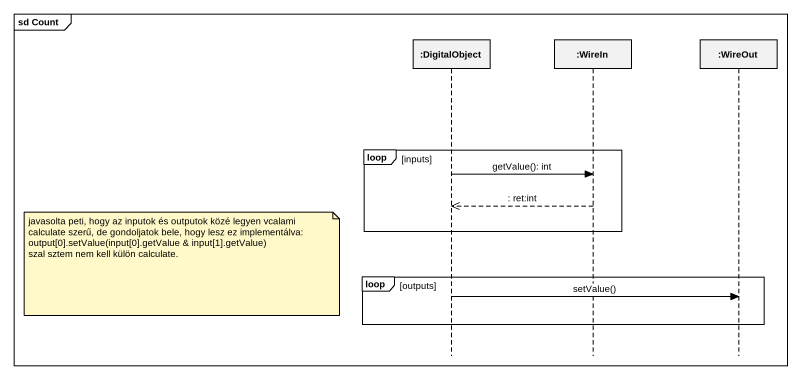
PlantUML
@startuml
mainframe sd Count
hide footbox
participant ":DigitalObject" as DigitalObject
participant ":WireIn" as WireIn
participant ":WireOut" as WireOut

loop inputs
  DigitalObject -> WireIn : getValue(): int
  WireIn -->> DigitalObject : : ret:int
end
note left of DigitalObject
  javasolta peti, hogy az inputok és outputok közé legyen vcalami calculate szerű, de gondoljatok bele, hogy lesz ez implementálva:
  output[0].setValue(input[0].getValue & input[1].getValue)
  szal sztem nem kell külön calculate.
end note
loop outputs
  DigitalObject -> WireOut : setValue()
end
@enduml
